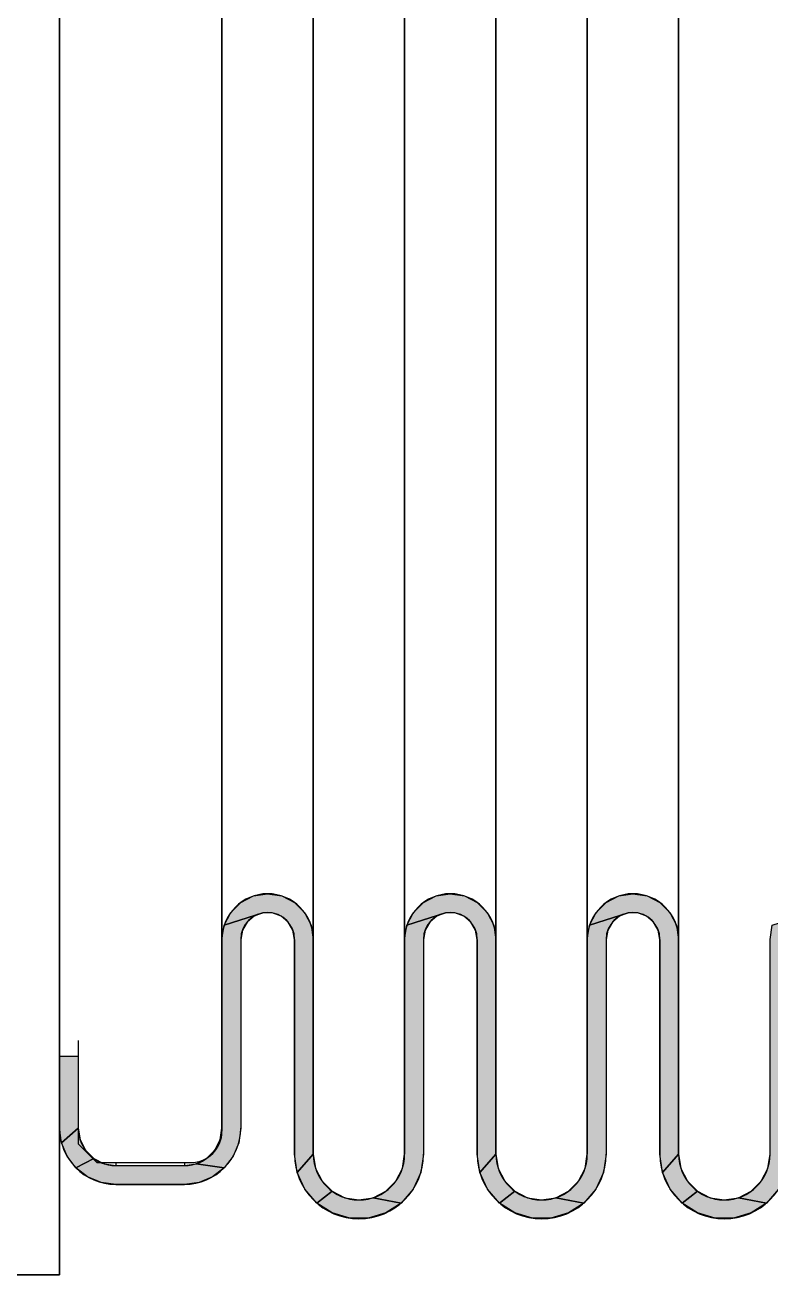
# Model space of a CAD drawing. Header units: millimetres. Extents: x -3183 to 3067, y 1033 to 2218.
# Drawn here: x -2808.56 to -2802.6, y 1889.43 to 1899.43 of the extents above; entities that cross this region are included whole.
import ezdxf

# ---------------------------------------------------------------- set-up
doc = ezdxf.new("R2010")
doc.units = ezdxf.units.MM
doc.layers.add('Kontury', color=7, linetype='Continuous', lineweight=35)

# ---------------------------------------------------------------- blocks, each defined once
blk = doc.blocks.new('*U334')
at = {"color": 2, "linetype": 'Continuous', "extrusion": (0, 0, -1)}
for points in [[(-114.434, 180.432), (-116.475, 180.109), (-114.11, 180.109)], [(-114.841, 180.64), (-116.152, 180.432), (-114.434, 180.432)], [(-116.152, 180.432), (-116.475, 180.109), (-114.434, 180.432)], [(-115.293, 180.711), (-115.745, 180.64), (-114.841, 180.64)], [(-115.745, 180.64), (-116.152, 180.432), (-114.841, 180.64)], [(-114.11, 180.109), (-115.143, 180.098), (-113.903, 179.701)], [(-116.475, 180.109), (-115.143, 180.098), (-114.11, 180.109)], [(-116.475, 180.109), (-115.442, 180.098), (-115.143, 180.098)], [(-116.475, 180.109), (-116.683, 179.701), (-115.442, 180.098)], [(-115.442, 180.098), (-116.683, 179.701), (-115.724, 179.996)], [(-115.724, 179.996), (-116.683, 179.701), (-115.953, 179.804)], [(-115.953, 179.804), (-116.683, 179.701), (-116.102, 179.544)], [(-116.683, 179.701), (-116.754, 179.25), (-116.102, 179.544)], [(-116.102, 179.544), (-116.754, 179.25), (-116.154, 179.25)], [(-116.154, 179.25), (-116.754, 172.373), (-116.154, 172.373)], [(-116.754, 179.25), (-116.754, 172.373), (-116.154, 179.25)], [(-116.754, 172.373), (-116.238, 171.792), (-116.154, 172.373)]]:
    blk.add_solid(points, dxfattribs=at)
blk = doc.blocks.new('*U335')
at = {"color": 2, "linetype": 'Continuous', "extrusion": (0, 0, -1)}
for points in [[(-120.28, 180.432), (-122.321, 180.109), (-119.957, 180.109)], [(-120.687, 180.64), (-121.998, 180.432), (-120.28, 180.432)], [(-121.998, 180.432), (-122.321, 180.109), (-120.28, 180.432)], [(-121.139, 180.711), (-121.591, 180.64), (-120.687, 180.64)], [(-121.591, 180.64), (-121.998, 180.432), (-120.687, 180.64)], [(-119.957, 180.109), (-120.989, 180.098), (-119.749, 179.701)], [(-122.321, 180.109), (-120.989, 180.098), (-119.957, 180.109)], [(-122.321, 180.109), (-121.289, 180.098), (-120.989, 180.098)], [(-122.321, 180.109), (-122.529, 179.701), (-121.289, 180.098)], [(-121.289, 180.098), (-122.529, 179.701), (-121.57, 179.996)], [(-121.57, 179.996), (-122.529, 179.701), (-121.799, 179.804)], [(-121.799, 179.804), (-122.529, 179.701), (-121.949, 179.544)], [(-122.529, 179.701), (-122.601, 179.25), (-121.949, 179.544)], [(-121.949, 179.544), (-122.601, 179.25), (-122.001, 179.25)], [(-122.001, 179.25), (-122.601, 172.373), (-122.001, 172.373)], [(-122.601, 179.25), (-122.601, 172.373), (-122.001, 179.25)], [(-122.601, 172.373), (-122.084, 171.792), (-122.001, 172.373)]]:
    blk.add_solid(points, dxfattribs=at)
blk = doc.blocks.new('*U336')
at = {"color": 2, "linetype": 'Continuous', "extrusion": (0, 0, -1)}
for points in [[(-126.126, 180.432), (-128.168, 180.109), (-125.803, 180.109)], [(-126.534, 180.64), (-127.844, 180.432), (-126.126, 180.432)], [(-127.844, 180.432), (-128.168, 180.109), (-126.126, 180.432)], [(-126.985, 180.711), (-127.437, 180.64), (-126.534, 180.64)], [(-127.437, 180.64), (-127.844, 180.432), (-126.534, 180.64)], [(-125.803, 180.109), (-126.836, 180.098), (-125.595, 179.701)], [(-128.168, 180.109), (-126.836, 180.098), (-125.803, 180.109)], [(-128.168, 180.109), (-127.135, 180.098), (-126.836, 180.098)], [(-128.168, 180.109), (-128.375, 179.701), (-127.135, 180.098)], [(-127.135, 180.098), (-128.375, 179.701), (-127.416, 179.996)], [(-127.416, 179.996), (-128.375, 179.701), (-127.645, 179.804)], [(-127.645, 179.804), (-128.375, 179.701), (-127.795, 179.544)], [(-128.375, 179.701), (-128.447, 179.25), (-127.795, 179.544)], [(-127.795, 179.544), (-128.447, 179.25), (-127.847, 179.25)], [(-127.847, 179.25), (-128.447, 172.373), (-127.847, 172.373)], [(-128.447, 179.25), (-128.447, 172.373), (-127.847, 179.25)], [(-128.447, 172.373), (-127.93, 171.792), (-127.847, 172.373)]]:
    blk.add_solid(points, dxfattribs=at)
blk = doc.blocks.new('*U341')
at = {"color": 2, "linetype": 'Continuous', "extrusion": (0, 0, -1)}
for points in [[(-115.143, 180.098), (-114.862, 179.996), (-113.903, 179.701)], [(-113.903, 179.701), (-114.483, 179.544), (-113.831, 179.25)], [(-114.862, 179.996), (-114.633, 179.804), (-113.903, 179.701)], [(-114.633, 179.804), (-114.483, 179.544), (-113.903, 179.701)], [(-114.483, 179.544), (-114.431, 179.25), (-113.831, 179.25)], [(-113.831, 179.25), (-114.431, 173.211), (-113.831, 173.211)], [(-114.431, 179.25), (-114.431, 173.211), (-113.831, 179.25)], [(-113.831, 173.211), (-114.37, 172.745), (-113.773, 172.84)], [(-114.431, 173.211), (-114.37, 172.745), (-113.831, 173.211)], [(-113.773, 172.84), (-114.37, 172.745), (-113.602, 172.506)], [(-113.602, 172.506), (-114.19, 172.311), (-113.337, 172.24)], [(-114.37, 172.745), (-114.19, 172.311), (-113.602, 172.506)], [(-113.337, 172.24), (-113.904, 171.939), (-113.002, 172.07)], [(-114.19, 172.311), (-113.904, 171.939), (-113.337, 172.24)]]:
    blk.add_solid(points, dxfattribs=at)
blk = doc.blocks.new('*U342')
at = {"color": 2, "linetype": 'Continuous', "extrusion": (0, 0, -1)}
for points in [[(-120.989, 180.098), (-120.708, 179.996), (-119.749, 179.701)], [(-119.749, 179.701), (-120.329, 179.544), (-119.677, 179.25)], [(-120.708, 179.996), (-120.479, 179.804), (-119.749, 179.701)], [(-120.479, 179.804), (-120.329, 179.544), (-119.749, 179.701)], [(-120.329, 179.544), (-120.277, 179.25), (-119.677, 179.25)], [(-119.677, 179.25), (-120.277, 172.373), (-119.677, 172.373)], [(-120.277, 179.25), (-120.277, 172.373), (-119.677, 179.25)], [(-119.677, 172.373), (-120.194, 171.792), (-119.606, 171.921)], [(-120.277, 172.373), (-120.194, 171.792), (-119.677, 172.373)], [(-119.606, 171.921), (-120.194, 171.792), (-119.398, 171.514)], [(-120.194, 171.792), (-119.95, 171.258), (-119.398, 171.514)], [(-119.398, 171.514), (-119.95, 171.258), (-119.075, 171.19)], [(-119.95, 171.258), (-119.566, 170.815), (-119.075, 171.19)], [(-119.075, 171.19), (-119.566, 170.815), (-118.668, 170.983)]]:
    blk.add_solid(points, dxfattribs=at)
blk = doc.blocks.new('*U343')
at = {"color": 2, "linetype": 'Continuous', "extrusion": (0, 0, -1)}
for points in [[(-126.836, 180.098), (-126.554, 179.996), (-125.595, 179.701)], [(-125.595, 179.701), (-126.176, 179.544), (-125.524, 179.25)], [(-126.554, 179.996), (-126.325, 179.804), (-125.595, 179.701)], [(-126.325, 179.804), (-126.176, 179.544), (-125.595, 179.701)], [(-126.176, 179.544), (-126.124, 179.25), (-125.524, 179.25)], [(-125.524, 179.25), (-126.124, 172.373), (-125.524, 172.373)], [(-126.124, 179.25), (-126.124, 172.373), (-125.524, 179.25)], [(-125.524, 172.373), (-126.04, 171.792), (-125.452, 171.921)], [(-126.124, 172.373), (-126.04, 171.792), (-125.524, 172.373)], [(-125.452, 171.921), (-126.04, 171.792), (-125.245, 171.514)], [(-126.04, 171.792), (-125.796, 171.258), (-125.245, 171.514)], [(-125.245, 171.514), (-125.796, 171.258), (-124.921, 171.19)], [(-125.796, 171.258), (-125.412, 170.815), (-124.921, 171.19)], [(-124.921, 171.19), (-125.412, 170.815), (-124.514, 170.983)]]:
    blk.add_solid(points, dxfattribs=at)
blk = doc.blocks.new('*U344')
at = {"color": 2, "linetype": 'Continuous', "extrusion": (0, 0, -1)}
for points in [[(-132.682, 180.098), (-132.401, 179.996), (-131.441, 179.701)], [(-131.441, 179.701), (-132.022, 179.544), (-131.37, 179.25)], [(-132.401, 179.996), (-132.171, 179.804), (-131.441, 179.701)], [(-132.171, 179.804), (-132.022, 179.544), (-131.441, 179.701)], [(-132.022, 179.544), (-131.97, 179.25), (-131.37, 179.25)], [(-131.37, 179.25), (-131.97, 172.373), (-131.37, 172.373)], [(-131.97, 179.25), (-131.97, 172.373), (-131.37, 179.25)], [(-131.37, 172.373), (-131.886, 171.792), (-131.298, 171.921)], [(-131.97, 172.373), (-131.886, 171.792), (-131.37, 172.373)], [(-131.298, 171.921), (-131.886, 171.792), (-131.091, 171.514)], [(-131.886, 171.792), (-131.643, 171.258), (-131.091, 171.514)], [(-131.091, 171.514), (-131.643, 171.258), (-130.767, 171.19)], [(-131.643, 171.258), (-131.258, 170.815), (-130.767, 171.19)], [(-130.767, 171.19), (-131.258, 170.815), (-130.36, 170.983)]]:
    blk.add_solid(points, dxfattribs=at)
blk = doc.blocks.new('*U348')
at = {"color": 2, "linetype": 'Continuous', "extrusion": (0, 0, -1)}
for points in [[(-108.631, 173.211), (-108.631, 175.511), (-108.693, 172.745)], [(-109.231, 175.511), (-108.693, 172.745), (-108.631, 175.511)], [(-108.693, 172.745), (-109.231, 175.511), (-109.231, 173.211)]]:
    blk.add_solid(points, dxfattribs=at)
blk = doc.blocks.new('*U350')
at = {"color": 2, "linetype": 'Continuous', "extrusion": (0, 0, -1)}
for points in [[(-109.231, 173.211), (-109.29, 172.84), (-108.693, 172.745)], [(-109.29, 172.84), (-109.461, 172.506), (-108.693, 172.745)], [(-108.693, 172.745), (-109.461, 172.506), (-108.872, 172.311)], [(-109.461, 172.506), (-109.726, 172.24), (-108.872, 172.311)], [(-108.872, 172.311), (-109.726, 172.24), (-109.159, 171.939)]]:
    blk.add_solid(points, dxfattribs=at)
blk = doc.blocks.new('*U352')
at = {"color": 2, "linetype": 'Continuous', "extrusion": (0, 0, -1)}
for points in [[(-109.726, 172.24), (-110.061, 172.07), (-109.159, 171.939)], [(-110.061, 172.07), (-110.431, 172.011), (-109.159, 171.939)], [(-112.631, 172.011), (-113.904, 171.939), (-109.159, 171.939)], [(-109.159, 171.939), (-110.431, 172.011), (-112.631, 172.011)], [(-113.002, 172.07), (-113.904, 171.939), (-112.631, 172.011)], [(-109.159, 171.939), (-113.531, 171.652), (-109.531, 171.652)], [(-113.904, 171.939), (-113.531, 171.652), (-109.159, 171.939)], [(-109.531, 171.652), (-113.097, 171.473), (-109.965, 171.473)], [(-113.531, 171.652), (-113.097, 171.473), (-109.531, 171.652)], [(-109.965, 171.473), (-112.631, 171.411), (-110.431, 171.411)], [(-113.097, 171.473), (-112.631, 171.411), (-109.965, 171.473)]]:
    blk.add_solid(points, dxfattribs=at)
blk = doc.blocks.new('*U354')
at = {"color": 2, "linetype": 'Continuous', "extrusion": (0, 0, -1)}
for points in [[(-116.754, 172.373), (-116.826, 171.921), (-116.238, 171.792)], [(-116.826, 171.921), (-117.034, 171.514), (-116.238, 171.792)], [(-116.238, 171.792), (-117.034, 171.514), (-116.482, 171.258)], [(-117.034, 171.514), (-117.357, 171.19), (-116.482, 171.258)], [(-116.482, 171.258), (-117.357, 171.19), (-116.866, 170.815)]]:
    blk.add_solid(points, dxfattribs=at)
blk = doc.blocks.new('*U355')
at = {"color": 2, "linetype": 'Continuous', "extrusion": (0, 0, -1)}
for points in [[(-122.601, 172.373), (-122.672, 171.921), (-122.084, 171.792)], [(-122.672, 171.921), (-122.88, 171.514), (-122.084, 171.792)], [(-122.084, 171.792), (-122.88, 171.514), (-122.328, 171.258)], [(-122.88, 171.514), (-123.203, 171.19), (-122.328, 171.258)], [(-122.328, 171.258), (-123.203, 171.19), (-122.712, 170.815)]]:
    blk.add_solid(points, dxfattribs=at)
blk = doc.blocks.new('*U356')
at = {"color": 2, "linetype": 'Continuous', "extrusion": (0, 0, -1)}
for points in [[(-128.447, 172.373), (-128.518, 171.921), (-127.93, 171.792)], [(-128.518, 171.921), (-128.726, 171.514), (-127.93, 171.792)], [(-127.93, 171.792), (-128.726, 171.514), (-128.174, 171.258)], [(-128.726, 171.514), (-129.049, 171.19), (-128.174, 171.258)], [(-128.174, 171.258), (-129.049, 171.19), (-128.558, 170.815)]]:
    blk.add_solid(points, dxfattribs=at)
blk = doc.blocks.new('*U360')
at = {"color": 2, "linetype": 'Continuous', "extrusion": (0, 0, -1)}
for points in [[(-117.357, 171.19), (-117.764, 170.983), (-116.866, 170.815)], [(-117.764, 170.983), (-118.216, 170.911), (-116.866, 170.815)], [(-118.216, 170.911), (-119.566, 170.815), (-116.866, 170.815)], [(-116.866, 170.815), (-119.072, 170.498), (-117.36, 170.498)], [(-119.566, 170.815), (-119.072, 170.498), (-116.866, 170.815)], [(-118.668, 170.983), (-119.566, 170.815), (-118.216, 170.911)], [(-117.36, 170.498), (-118.509, 170.332), (-117.923, 170.332)], [(-119.072, 170.498), (-118.509, 170.332), (-117.36, 170.498)]]:
    blk.add_solid(points, dxfattribs=at)
blk = doc.blocks.new('*U361')
at = {"color": 2, "linetype": 'Continuous', "extrusion": (0, 0, -1)}
for points in [[(-123.203, 171.19), (-123.61, 170.983), (-122.712, 170.815)], [(-123.61, 170.983), (-124.062, 170.911), (-122.712, 170.815)], [(-124.062, 170.911), (-125.412, 170.815), (-122.712, 170.815)], [(-122.712, 170.815), (-124.918, 170.498), (-123.206, 170.498)], [(-125.412, 170.815), (-124.918, 170.498), (-122.712, 170.815)], [(-124.514, 170.983), (-125.412, 170.815), (-124.062, 170.911)], [(-123.206, 170.498), (-124.355, 170.332), (-123.769, 170.332)], [(-124.918, 170.498), (-124.355, 170.332), (-123.206, 170.498)]]:
    blk.add_solid(points, dxfattribs=at)
blk = doc.blocks.new('*U362')
at = {"color": 2, "linetype": 'Continuous', "extrusion": (0, 0, -1)}
for points in [[(-129.049, 171.19), (-129.457, 170.983), (-128.558, 170.815)], [(-129.457, 170.983), (-129.908, 170.911), (-128.558, 170.815)], [(-129.908, 170.911), (-131.258, 170.815), (-128.558, 170.815)], [(-128.558, 170.815), (-130.765, 170.498), (-129.052, 170.498)], [(-131.258, 170.815), (-130.765, 170.498), (-128.558, 170.815)], [(-130.36, 170.983), (-131.258, 170.815), (-129.908, 170.911)], [(-129.052, 170.498), (-130.202, 170.332), (-129.615, 170.332)], [(-130.765, 170.498), (-130.202, 170.332), (-129.052, 170.498)]]:
    blk.add_solid(points, dxfattribs=at)

msp = doc.modelspace()

# ---------------------------------------------------------------- linework, layer by layer
at = {"color": 2, "linetype": 'Continuous'}
for p, q in [((-2805.5274, 1892.11034), (-2805.50951, 1892.22325)), ((-2804.06586, 1892.11034), (-2804.04798, 1892.22325)), ((-2808.13894, 1890.60073), (-2808.12425, 1890.50802)), ((-2807.28894, 1890.30073), (-2807.19623, 1890.31541)), ((-2806.25817, 1890.39111), (-2806.24028, 1890.2782)), ((-2804.79663, 1890.39111), (-2804.77875, 1890.2782)), ((-2803.33509, 1890.39111), (-2803.31721, 1890.2782)), ((-2805.89278, 1890.02573), (-2805.77987, 1890.04361)), ((-2804.43124, 1890.02573), (-2804.31833, 1890.04361)), ((-2802.96971, 1890.02573), (-2802.8568, 1890.04361))]:
    msp.add_line(p, q, dxfattribs=at)
at = {"color": 7, "linetype": 'Continuous'}
for p, q in [((-2806.83894, 1892.11034), (-2806.83894, 1890.60073)), ((-2806.40817, 1892.11034), (-2806.40817, 1890.39111)), ((-2805.3774, 1892.11034), (-2805.3774, 1890.39111)), ((-2804.94663, 1892.11034), (-2804.94663, 1890.39111)), ((-2803.91586, 1892.11034), (-2803.91586, 1890.39111)), ((-2803.48509, 1892.11034), (-2803.48509, 1890.39111)), ((-2808.28894, 1891.30073), (-2808.28894, 1890.60073)), ((-2808.13894, 1891.30073), (-2808.13894, 1890.47573)), ((-2808.28894, 1891.17573), (-2808.13894, 1891.17573)), ((-2808.13894, 1890.47573), (-2807.98894, 1890.32573)), ((-2807.98894, 1890.32573), (-2807.23894, 1890.32573)), ((-2807.83894, 1890.32573), (-2807.83894, 1890.30073)), ((-2807.83894, 1890.30073), (-2807.28894, 1890.30073)), ((-2807.28894, 1890.32573), (-2807.28894, 1890.30073)), ((-2807.83894, 1890.15073), (-2807.28894, 1890.15073))]:
    msp.add_line(p, q, dxfattribs=at)
at = {"color": 2, "linetype": 'Continuous'}
for points in [[(-2806.62355, 1892.47573), (-2806.51064, 1892.45784), (-2806.40878, 1892.40595), (-2806.32795, 1892.32511), (-2806.27605, 1892.22325), (-2806.25817, 1892.11034), (-2806.25817, 1890.39111), (-2806.38729, 1890.24591), (-2806.40817, 1890.39111), (-2806.40817, 1892.11034), (-2806.42116, 1892.18401), (-2806.45856, 1892.24879), (-2806.51586, 1892.29687), (-2806.58615, 1892.32246), (-2806.66095, 1892.32246), (-2806.97105, 1892.22325), (-2806.91915, 1892.32511), (-2806.83832, 1892.40595), (-2806.73646, 1892.45784), (-2806.62355, 1892.47573)], [(-2806.40817, 1892.11034), (-2806.42116, 1892.18401), (-2806.45856, 1892.24879), (-2806.51586, 1892.29687), (-2806.58615, 1892.32246), (-2806.66095, 1892.32246), (-2806.97105, 1892.22325), (-2806.91915, 1892.32511), (-2806.83832, 1892.40595), (-2806.73646, 1892.45784), (-2806.62355, 1892.47573)], [(-2806.62355, 1892.47573), (-2806.51064, 1892.45784), (-2806.40878, 1892.40595), (-2806.32795, 1892.32511), (-2806.27605, 1892.22325), (-2806.25817, 1892.11034)], [(-2805.16201, 1892.47573), (-2805.0491, 1892.45784), (-2804.94725, 1892.40595), (-2804.86641, 1892.32511), (-2804.81451, 1892.22325), (-2804.79663, 1892.11034), (-2804.79663, 1890.39111), (-2804.92575, 1890.24591), (-2804.94663, 1890.39111), (-2804.94663, 1892.11034), (-2804.95962, 1892.18401), (-2804.99702, 1892.24879), (-2805.05432, 1892.29687), (-2805.12461, 1892.32246), (-2805.19941, 1892.32246), (-2805.50951, 1892.22325), (-2805.45762, 1892.32511), (-2805.37678, 1892.40595), (-2805.27492, 1892.45784), (-2805.16201, 1892.47573)], [(-2804.94663, 1892.11034), (-2804.95962, 1892.18401), (-2804.99702, 1892.24879), (-2805.05432, 1892.29687), (-2805.12461, 1892.32246), (-2805.19941, 1892.32246), (-2805.50951, 1892.22325), (-2805.45762, 1892.32511), (-2805.37678, 1892.40595), (-2805.27492, 1892.45784), (-2805.16201, 1892.47573)], [(-2805.16201, 1892.47573), (-2805.0491, 1892.45784), (-2804.94725, 1892.40595), (-2804.86641, 1892.32511), (-2804.81451, 1892.22325), (-2804.79663, 1892.11034)], [(-2803.70047, 1892.47573), (-2803.58756, 1892.45784), (-2803.48571, 1892.40595), (-2803.40487, 1892.32511), (-2803.35297, 1892.22325), (-2803.33509, 1892.11034), (-2803.33509, 1890.39111), (-2803.46421, 1890.24591), (-2803.48509, 1890.39111), (-2803.48509, 1892.11034), (-2803.49808, 1892.18401), (-2803.53548, 1892.24879), (-2803.59278, 1892.29687), (-2803.66307, 1892.32246), (-2803.73788, 1892.32246), (-2804.04798, 1892.22325), (-2803.99608, 1892.32511), (-2803.91524, 1892.40595), (-2803.81338, 1892.45784), (-2803.70047, 1892.47573)], [(-2803.48509, 1892.11034), (-2803.49808, 1892.18401), (-2803.53548, 1892.24879), (-2803.59278, 1892.29687), (-2803.66307, 1892.32246), (-2803.73788, 1892.32246), (-2804.04798, 1892.22325), (-2803.99608, 1892.32511), (-2803.91524, 1892.40595), (-2803.81338, 1892.45784), (-2803.70047, 1892.47573)], [(-2803.70047, 1892.47573), (-2803.58756, 1892.45784), (-2803.48571, 1892.40595), (-2803.40487, 1892.32511), (-2803.35297, 1892.22325), (-2803.33509, 1892.11034)], [(-2806.78855, 1892.24879), (-2806.82595, 1892.18401), (-2806.83894, 1892.11034), (-2806.83894, 1890.60073), (-2806.85427, 1890.48426), (-2806.89922, 1890.37573), (-2806.97074, 1890.28253), (-2807.19623, 1890.31541), (-2807.1126, 1890.35802), (-2807.04623, 1890.42439), (-2807.00362, 1890.50802), (-2806.98894, 1890.60073), (-2806.98894, 1892.11034), (-2806.97105, 1892.22325), (-2806.66095, 1892.32246), (-2806.73124, 1892.29687), (-2806.78855, 1892.24879)], [(-2806.66095, 1892.32246), (-2806.73124, 1892.29687), (-2806.78855, 1892.24879)], [(-2805.32701, 1892.24879), (-2805.36441, 1892.18401), (-2805.3774, 1892.11034), (-2805.3774, 1890.39111), (-2805.39827, 1890.24591), (-2805.45921, 1890.11247), (-2805.55528, 1890.00161), (-2805.77987, 1890.04361), (-2805.67801, 1890.09551), (-2805.59718, 1890.17634), (-2805.54528, 1890.2782), (-2805.5274, 1890.39111), (-2805.5274, 1892.11034), (-2805.50951, 1892.22325), (-2805.19941, 1892.32246), (-2805.26971, 1892.29687), (-2805.32701, 1892.24879)], [(-2805.19941, 1892.32246), (-2805.26971, 1892.29687), (-2805.32701, 1892.24879)], [(-2803.86547, 1892.24879), (-2803.90287, 1892.18401), (-2803.91586, 1892.11034), (-2803.91586, 1890.39111), (-2803.93674, 1890.24591), (-2803.99767, 1890.11247), (-2804.09374, 1890.00161), (-2804.31833, 1890.04361), (-2804.21648, 1890.09551), (-2804.13564, 1890.17634), (-2804.08374, 1890.2782), (-2804.06586, 1890.39111), (-2804.06586, 1892.11034), (-2804.04798, 1892.22325), (-2803.73788, 1892.32246), (-2803.80817, 1892.29687), (-2803.86547, 1892.24879)], [(-2803.73788, 1892.32246), (-2803.80817, 1892.29687), (-2803.86547, 1892.24879)], [(-2802.40393, 1892.24879), (-2802.44133, 1892.18401), (-2802.45432, 1892.11034), (-2802.45432, 1890.39111), (-2802.4752, 1890.24591), (-2802.53614, 1890.11247), (-2802.6322, 1890.00161), (-2802.8568, 1890.04361), (-2802.75494, 1890.09551), (-2802.6741, 1890.17634), (-2802.6222, 1890.2782), (-2802.60432, 1890.39111), (-2802.60432, 1892.11034), (-2802.58644, 1892.22325), (-2802.27634, 1892.32246), (-2802.34663, 1892.29687), (-2802.40393, 1892.24879)], [(-2806.78855, 1892.24879), (-2806.82595, 1892.18401), (-2806.83894, 1892.11034)], [(-2805.32701, 1892.24879), (-2805.36441, 1892.18401), (-2805.3774, 1892.11034)], [(-2803.86547, 1892.24879), (-2803.90287, 1892.18401), (-2803.91586, 1892.11034)], [(-2808.28894, 1890.60073), (-2808.28894, 1891.17573), (-2808.13894, 1891.17573), (-2808.13894, 1890.60073), (-2808.2736, 1890.48426), (-2808.28894, 1890.60073)], [(-2808.13894, 1890.60073), (-2808.2736, 1890.48426), (-2808.28894, 1890.60073)], [(-2808.12425, 1890.50802), (-2808.08164, 1890.42439), (-2808.01527, 1890.35802), (-2808.15713, 1890.28253), (-2808.22865, 1890.37573), (-2808.2736, 1890.48426), (-2808.13894, 1890.60073), (-2808.12425, 1890.50802)], [(-2806.83894, 1890.60073), (-2806.85427, 1890.48426), (-2806.89922, 1890.37573), (-2806.97074, 1890.28253), (-2807.19623, 1890.31541), (-2807.1126, 1890.35802), (-2807.04623, 1890.42439), (-2807.00362, 1890.50802), (-2806.98894, 1890.60073)], [(-2808.12425, 1890.50802), (-2808.08164, 1890.42439), (-2808.01527, 1890.35802), (-2808.15713, 1890.28253), (-2808.22865, 1890.37573), (-2808.2736, 1890.48426)], [(-2807.28894, 1890.30073), (-2807.19623, 1890.31541), (-2806.97074, 1890.28253), (-2807.06394, 1890.21102), (-2807.17247, 1890.16606), (-2807.28894, 1890.15073), (-2807.83894, 1890.15073), (-2807.9554, 1890.16606), (-2808.06394, 1890.21102), (-2808.15713, 1890.28253), (-2808.01527, 1890.35802), (-2807.93164, 1890.31541), (-2807.83894, 1890.30073), (-2807.28894, 1890.30073)], [(-2808.01527, 1890.35802), (-2807.93164, 1890.31541), (-2807.83894, 1890.30073)], [(-2806.25817, 1890.39111), (-2806.38729, 1890.24591), (-2806.40817, 1890.39111)], [(-2806.24028, 1890.2782), (-2806.18838, 1890.17634), (-2806.10755, 1890.09551), (-2806.23029, 1890.00161), (-2806.32635, 1890.11247), (-2806.38729, 1890.24591), (-2806.25817, 1890.39111), (-2806.24028, 1890.2782)], [(-2805.3774, 1890.39111), (-2805.39827, 1890.24591), (-2805.45921, 1890.11247), (-2805.55528, 1890.00161), (-2805.77987, 1890.04361), (-2805.67801, 1890.09551), (-2805.59718, 1890.17634), (-2805.54528, 1890.2782), (-2805.5274, 1890.39111)], [(-2804.79663, 1890.39111), (-2804.92575, 1890.24591), (-2804.94663, 1890.39111)], [(-2804.77875, 1890.2782), (-2804.72685, 1890.17634), (-2804.64601, 1890.09551), (-2804.76875, 1890.00161), (-2804.86481, 1890.11247), (-2804.92575, 1890.24591), (-2804.79663, 1890.39111), (-2804.77875, 1890.2782)], [(-2803.91586, 1890.39111), (-2803.93674, 1890.24591), (-2803.99767, 1890.11247), (-2804.09374, 1890.00161), (-2804.31833, 1890.04361), (-2804.21648, 1890.09551), (-2804.13564, 1890.17634), (-2804.08374, 1890.2782), (-2804.06586, 1890.39111)], [(-2803.33509, 1890.39111), (-2803.46421, 1890.24591), (-2803.48509, 1890.39111)], [(-2803.31721, 1890.2782), (-2803.26531, 1890.17634), (-2803.18447, 1890.09551), (-2803.30721, 1890.00161), (-2803.40327, 1890.11247), (-2803.46421, 1890.24591), (-2803.33509, 1890.39111), (-2803.31721, 1890.2782)], [(-2802.45432, 1890.39111), (-2802.4752, 1890.24591), (-2802.53614, 1890.11247), (-2802.6322, 1890.00161), (-2802.8568, 1890.04361), (-2802.75494, 1890.09551), (-2802.6741, 1890.17634), (-2802.6222, 1890.2782), (-2802.60432, 1890.39111)], [(-2807.83894, 1890.15073), (-2807.9554, 1890.16606), (-2808.06394, 1890.21102), (-2808.15713, 1890.28253)], [(-2806.97074, 1890.28253), (-2807.06394, 1890.21102), (-2807.17247, 1890.16606), (-2807.28894, 1890.15073)], [(-2806.24028, 1890.2782), (-2806.18838, 1890.17634), (-2806.10755, 1890.09551), (-2806.23029, 1890.00161), (-2806.32635, 1890.11247), (-2806.38729, 1890.24591)], [(-2804.77875, 1890.2782), (-2804.72685, 1890.17634), (-2804.64601, 1890.09551), (-2804.76875, 1890.00161), (-2804.86481, 1890.11247), (-2804.92575, 1890.24591)], [(-2803.31721, 1890.2782), (-2803.26531, 1890.17634), (-2803.18447, 1890.09551), (-2803.30721, 1890.00161), (-2803.40327, 1890.11247), (-2803.46421, 1890.24591)], [(-2805.89278, 1890.02573), (-2805.77987, 1890.04361), (-2805.55528, 1890.00161), (-2805.67868, 1889.9223), (-2805.81944, 1889.88097), (-2805.96613, 1889.88097), (-2806.10688, 1889.9223), (-2806.23029, 1890.00161), (-2806.10755, 1890.09551), (-2806.00569, 1890.04361), (-2805.89278, 1890.02573)], [(-2805.55528, 1890.00161), (-2805.67868, 1889.9223), (-2805.81944, 1889.88097), (-2805.96613, 1889.88097), (-2806.10688, 1889.9223), (-2806.23029, 1890.00161)], [(-2806.10755, 1890.09551), (-2806.00569, 1890.04361), (-2805.89278, 1890.02573)], [(-2804.43124, 1890.02573), (-2804.31833, 1890.04361), (-2804.09374, 1890.00161), (-2804.21715, 1889.9223), (-2804.3579, 1889.88097), (-2804.50459, 1889.88097), (-2804.64534, 1889.9223), (-2804.76875, 1890.00161), (-2804.64601, 1890.09551), (-2804.54415, 1890.04361), (-2804.43124, 1890.02573)], [(-2804.09374, 1890.00161), (-2804.21715, 1889.9223), (-2804.3579, 1889.88097), (-2804.50459, 1889.88097), (-2804.64534, 1889.9223), (-2804.76875, 1890.00161)], [(-2804.64601, 1890.09551), (-2804.54415, 1890.04361), (-2804.43124, 1890.02573)], [(-2802.96971, 1890.02573), (-2802.8568, 1890.04361), (-2802.6322, 1890.00161), (-2802.75561, 1889.9223), (-2802.89636, 1889.88097), (-2803.04305, 1889.88097), (-2803.1838, 1889.9223), (-2803.30721, 1890.00161), (-2803.18447, 1890.09551), (-2803.08262, 1890.04361), (-2802.96971, 1890.02573)], [(-2802.6322, 1890.00161), (-2802.75561, 1889.9223), (-2802.89636, 1889.88097), (-2803.04305, 1889.88097), (-2803.1838, 1889.9223), (-2803.30721, 1890.00161)], [(-2803.18447, 1890.09551), (-2803.08262, 1890.04361), (-2802.96971, 1890.02573)]]:
    msp.add_lwpolyline(points, dxfattribs=at)
at = {"color": 7, "linetype": 'Continuous'}
for centre, radius, start, end in [((-2806.62355, 1892.11034), 0.36538, 0, 180), ((-2805.16201, 1892.11034), 0.36538, 0, 180), ((-2803.70047, 1892.11034), 0.36538, 0, 180), ((-2806.62355, 1892.11034), 0.21538, 0, 180), ((-2805.16201, 1892.11034), 0.21538, 0, 180), ((-2803.70047, 1892.11034), 0.21538, 0, 180), ((-2807.83894, 1890.60073), 0.45, 180, 270), ((-2807.83894, 1890.60073), 0.3, 180, 270), ((-2807.28894, 1890.60073), 0.3, 270, 0), ((-2807.28894, 1890.60073), 0.45, 270, 0), ((-2807.23894, 1890.57573), 0.25, 270, 360), ((-2805.89278, 1890.39111), 0.51538, 180, 0), ((-2805.89278, 1890.39111), 0.36538, 180, 0), ((-2804.43124, 1890.39111), 0.51538, 180, 0), ((-2804.43124, 1890.39111), 0.36538, 180, 0), ((-2802.96971, 1890.39111), 0.51538, 180, 0), ((-2802.96971, 1890.39111), 0.36538, 180, 0)]:
    msp.add_arc(centre, radius, start, end, dxfattribs=at)
at = {"layer": 'Kontury', "color": 7, "linetype": 'Continuous'}
for p, q in [((-2806.25817, 1908.46034), (-2806.25817, 1890.39111)), ((-2805.5274, 1908.46034), (-2805.5274, 1890.39111)), ((-2804.79663, 1908.46034), (-2804.79663, 1890.39111)), ((-2804.06586, 1908.46034), (-2804.06586, 1890.39111)), ((-2803.33509, 1908.46034), (-2803.33509, 1890.39111)), ((-2806.98894, 1890.57573), (-2806.98894, 1908.27573))]:
    msp.add_line(p, q, dxfattribs=at)
at = {"layer": 'Kontury'}
for p, q in [((-2808.28894, 1907.55073), (-2808.28894, 1891.30073)), ((-2808.28894, 1889.42573), (-2808.28894, 1891.30073)), ((-2809.41394, 1889.42573), (-2808.28894, 1889.42573))]:
    msp.add_line(p, q, dxfattribs=at)

# ---------------------------------------------------------------- block references
at = {"color": 2, "linetype": 'Continuous', "xscale": 0.25, "yscale": 0.25, "zscale": 0.25}
for name in ['*U334', '*U335', '*U336', '*U341', '*U342', '*U343', '*U344', '*U348', '*U350', '*U352', '*U354', '*U355', '*U356', '*U360', '*U361', '*U362']:
    msp.add_blockref(name, (-2835.44677, 1847.2979), dxfattribs=at)

doc.saveas('drawing.dxf')
